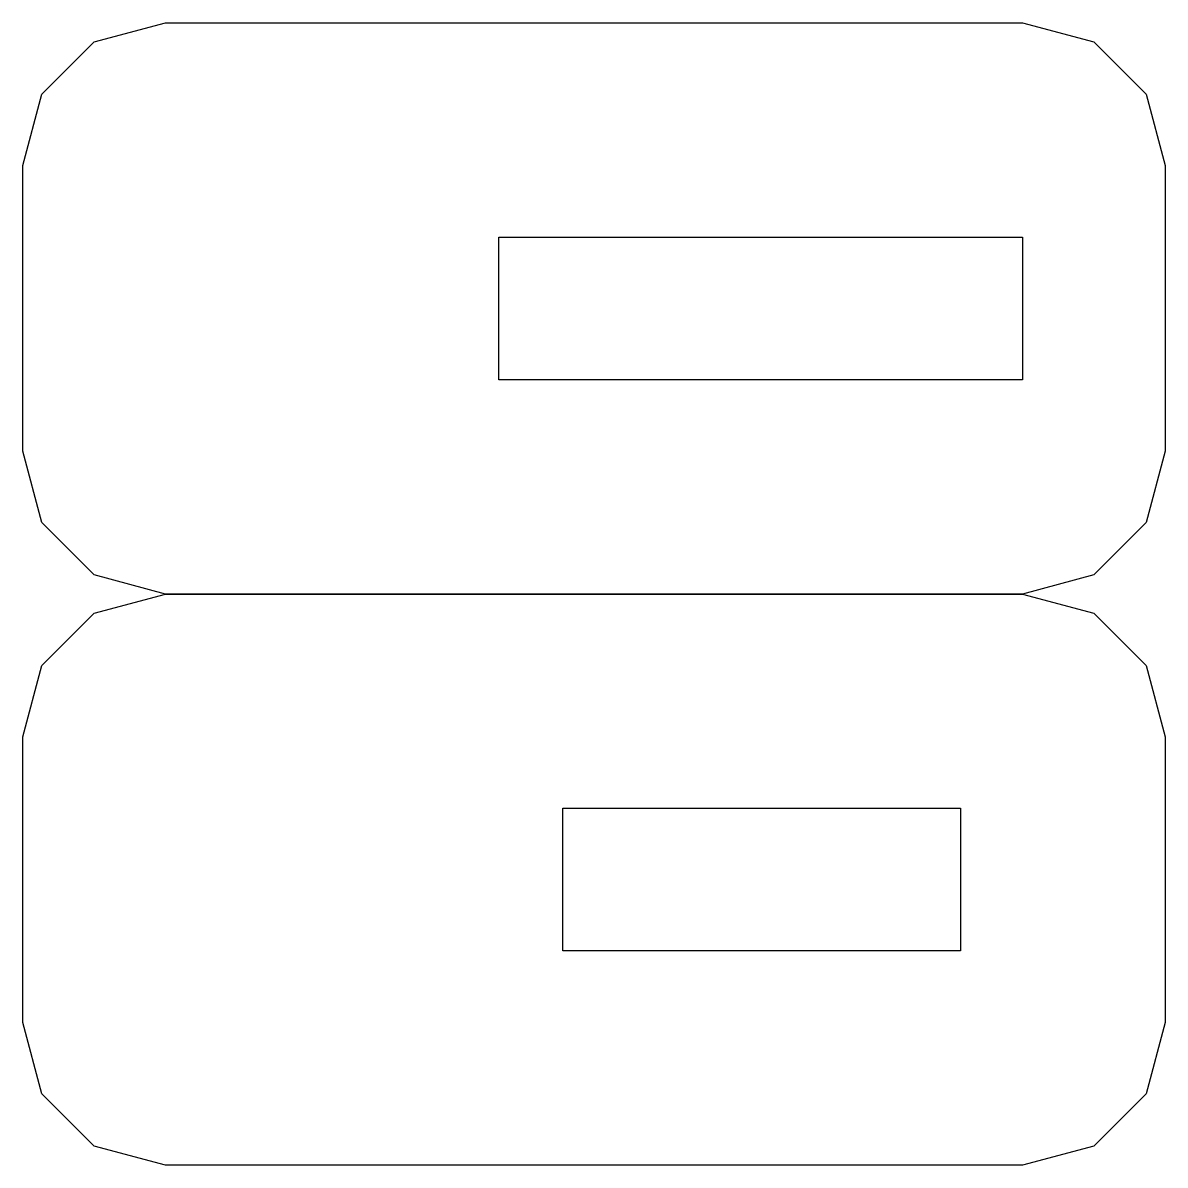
# Model space of a CAD drawing. Extents: x -4357.2 to -4333.2, y -240.3 to -216.3.
import ezdxf

# ---------------------------------------------------------------- set-up
doc = ezdxf.new("R2010")
doc.units = 0
doc.layers.add('CUT-INNER', color=30, linetype='CONTINUOUS')
doc.layers.add('INNER-INNER', color=111, linetype='CONTINUOUS')

msp = doc.modelspace()

# ---------------------------------------------------------------- linework, layer by layer
at = {"layer": 'CUT-INNER'}
for p, q in [((-4347.227, -220.767), (-4336.227, -220.767)), ((-4347.227, -223.767), (-4347.227, -220.767)), ((-4336.227, -220.767), (-4336.227, -223.767)), ((-4336.227, -223.767), (-4347.227, -223.767)), ((-4345.885, -232.767), (-4337.527, -232.764)), ((-4345.885, -235.767), (-4345.885, -232.767)), ((-4337.527, -232.764), (-4337.527, -235.764)), ((-4337.527, -235.764), (-4345.885, -235.767))]:
    msp.add_line(p, q, dxfattribs=at)
at = {"layer": 'INNER-INNER'}
for p, q in [((-4355.727, -216.669), (-4354.227, -216.267)), ((-4354.227, -216.267), (-4336.227, -216.267)), ((-4336.227, -216.267), (-4334.727, -216.669)), ((-4356.825, -217.767), (-4355.727, -216.669)), ((-4334.727, -216.669), (-4333.629, -217.767)), ((-4357.227, -219.267), (-4356.825, -217.767)), ((-4333.629, -217.767), (-4333.227, -219.267)), ((-4357.227, -225.267), (-4357.227, -219.267)), ((-4333.227, -219.267), (-4333.227, -225.267)), ((-4356.825, -226.767), (-4357.227, -225.267)), ((-4333.227, -225.267), (-4333.629, -226.767)), ((-4355.727, -227.865), (-4356.825, -226.767)), ((-4333.629, -226.767), (-4334.727, -227.865)), ((-4354.227, -228.267), (-4355.727, -227.865)), ((-4334.727, -227.865), (-4336.227, -228.267)), ((-4355.727, -228.669), (-4354.227, -228.267)), ((-4336.227, -228.267), (-4354.227, -228.267)), ((-4354.227, -228.267), (-4336.227, -228.267)), ((-4336.227, -228.267), (-4334.727, -228.669)), ((-4356.825, -229.767), (-4355.727, -228.669)), ((-4334.727, -228.669), (-4333.629, -229.767)), ((-4357.227, -231.267), (-4356.825, -229.767)), ((-4333.629, -229.767), (-4333.227, -231.267)), ((-4357.227, -237.267), (-4357.227, -231.267)), ((-4333.227, -231.267), (-4333.227, -237.267)), ((-4356.825, -238.767), (-4357.227, -237.267)), ((-4333.227, -237.267), (-4333.629, -238.767)), ((-4355.727, -239.865), (-4356.825, -238.767)), ((-4333.629, -238.767), (-4334.727, -239.865)), ((-4354.227, -240.267), (-4355.727, -239.865)), ((-4334.727, -239.865), (-4336.227, -240.267)), ((-4336.227, -240.267), (-4354.227, -240.267))]:
    msp.add_line(p, q, dxfattribs=at)

doc.saveas('drawing.dxf')
